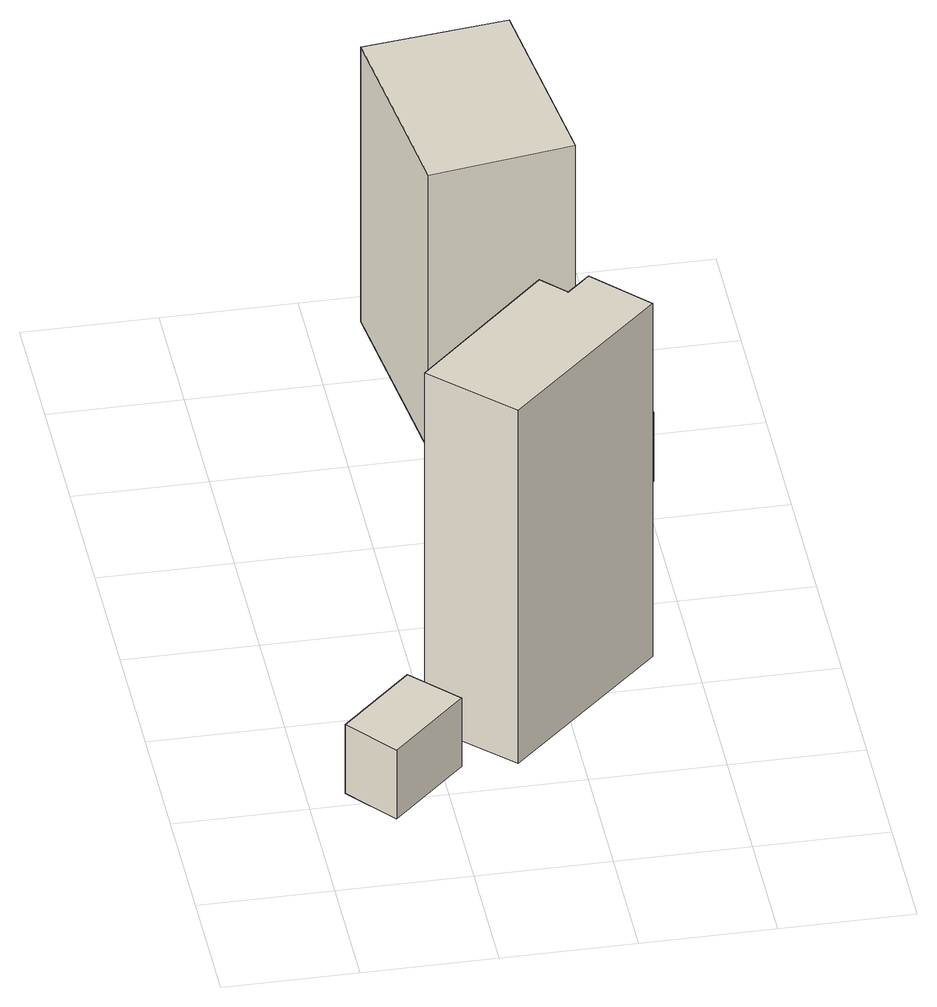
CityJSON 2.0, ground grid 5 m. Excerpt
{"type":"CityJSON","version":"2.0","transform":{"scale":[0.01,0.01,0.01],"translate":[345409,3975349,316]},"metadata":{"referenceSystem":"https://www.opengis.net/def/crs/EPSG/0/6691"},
"CityObjects":{
"building1":{"type":"Building","attributes":{"measuredHeight":3},"geometry":[{"type":"Solid","lod":"1","boundaries":[[[[0,1,2,3]],[[2,4,5,3]],[[1,6,4,2]],[[0,7,6,1]],[[3,5,7,0]],[[4,6,7,5]]]]}]},
"building2":{"type":"Building","attributes":{"measuredHeight":15.4},"geometry":[{"type":"Solid","lod":"1","boundaries":[[[[8,9,10,11,12,13]],[[12,14,15,13]],[[11,16,14,12]],[[10,17,16,11]],[[9,18,17,10]],[[8,19,18,9]],[[13,15,19,8]],[[14,16,17,18,19,15]]]]}]},
"building3":{"type":"Building","attributes":{"measuredHeight":14.1},"geometry":[{"type":"Solid","lod":"1","boundaries":[[[[20,21,22,23]],[[22,24,25,23]],[[21,26,24,22]],[[20,27,26,21]],[[23,25,27,20]],[[24,26,27,25]]]]}]},
"building4":{"type":"Building","attributes":{"measuredHeight":3},"geometry":[{"type":"Solid","lod":"1","boundaries":[[[[28,29,30,31]],[[30,32,33,31]],[[29,34,32,30]],[[28,35,34,29]],[[31,33,35,28]],[[32,34,35,33]]]]}]}
},
"vertices":[
[344,464,279],[508,291,279],[225,22,279],[75,207,279],[225,22,579],[75,207,579],[508,291,579],[344,464,579],
[948,1187,167],[1036,1095,167],[1123,1178,167],[1317,975,167],[735,426,167],[449,707,167],[735,426,1709],[449,707,1709],[1317,975,1709],[1123,1178,1709],[1036,1095,1709],[948,1187,1709],
[795,2549,10],[697,3351,10],[1242,3418,10],[1338,2634,10],[1242,3418,1210],[1338,2634,1210],[697,3351,1210],[795,2549,1210],
[1488,2385,148],[1512,2034,148],[1073,2005,148],[1048,2362,148],[1073,2005,448],[1048,2362,448],[1512,2034,448],[1488,2385,448]
]}
